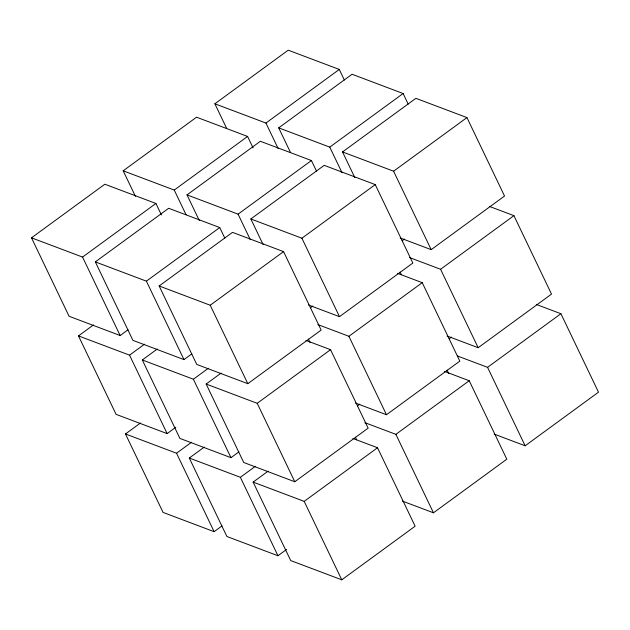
<?xml version="1.0" encoding="UTF-8"?>
<svg xmlns="http://www.w3.org/2000/svg" width="630" height="630" viewBox="0 0 630 630"><rect width="100%" height="100%" fill="white"/><g stroke="black" fill="none" stroke-linecap="round" stroke-linejoin="round"><path stroke-width="0.94" d="M128.04 329.773L120.149 335.538L69.087 316.276L31.5 237.825L104.848 184.212L155.909 203.466L161.398 214.932M135.434 196.371L123.189 170.809L196.536 117.196L247.598 136.45L253.087 147.916M226.698 128.473L214.869 103.793L288.225 50.179L339.286 69.434L344.35 80.018M31.5 237.825L82.561 257.079L155.909 203.466M123.189 170.809L174.25 190.063L247.598 136.45M214.869 103.793L265.931 123.047L339.286 69.434M191.866 353.847L183.976 359.612L132.914 340.35L95.327 261.899L168.675 208.286L219.736 227.548L224.808 238.124M199.261 220.445L187.015 194.883L260.363 141.27L311.425 160.532L316.496 171.108M290.524 152.547L278.696 127.866L352.052 74.253L403.113 93.516L408.177 104.092M95.327 261.899L146.388 281.161L219.736 227.548M187.015 194.883L238.077 214.145L311.425 160.532M278.696 127.866L329.766 147.129L403.113 93.516M175.809 427.266L167.139 433.605L116.078 414.343L78.482 335.892L93.468 324.938M159.154 285.973L232.501 232.36L283.563 251.622L321.158 330.073L247.81 383.686L196.741 364.423L159.154 285.973L210.215 305.235L247.81 383.686M263.088 244.519L250.842 218.957L324.19 165.344L375.252 184.606L412.839 263.057L339.491 316.669L308.487 304.975M354.777 177.502L342.531 151.94L415.879 98.327L466.94 117.589L504.528 196.04L431.18 249.653L400.176 237.959M78.482 335.892L129.552 355.155L144.53 344.2M210.215 305.235L283.563 251.622M250.842 218.957L301.904 238.219L375.252 184.606M342.531 151.94L393.592 171.202L466.94 117.589M238.849 451.915L230.966 457.679L179.904 438.417L142.317 359.966L157.295 349.012M142.317 359.966L193.379 379.228L208.365 368.274M222.012 525.908L214.121 531.673L163.06 512.41L125.472 433.96L140.459 423.006M305.936 340.405L330.553 349.689L368.141 428.14L294.793 481.753L243.731 462.491L206.144 384.04L221.13 373.086M310.448 307.802L312.811 306.07M402.137 240.786L404.499 239.053M125.472 433.96L176.534 453.222L191.52 442.268M206.144 384.04L257.205 403.302L330.553 349.689M317.89 324.592L348.894 336.286L422.242 282.673L459.829 361.124L386.481 414.737L355.477 403.043M409.571 257.575L440.575 269.27L513.923 215.657L551.518 294.108L478.162 347.721L447.166 336.026M286.626 549.407L277.948 555.747L226.887 536.484L189.299 458.034L204.285 447.079M189.299 458.034L240.361 477.296L255.347 466.342M352.918 438.472L377.535 447.757L415.131 526.207L341.775 579.82L290.714 560.566L253.126 482.108L268.112 471.153M357.43 405.87L359.801 404.137M449.119 338.853L451.482 337.121M253.126 482.108L304.188 501.37L377.535 447.757M364.872 422.659L395.876 434.353L469.224 380.74L506.811 459.191L433.464 512.804L402.46 501.11M457.474 355.989L487.565 367.337L560.913 313.724L598.5 392.175L525.152 445.788L494.148 434.094M489.305 206.372L513.923 215.657M536.295 304.44L560.913 313.724M397.617 273.389L422.242 282.673M444.607 371.456L469.224 380.74M393.592 171.202L431.18 249.653M440.575 269.27L478.162 347.721M487.565 367.337L525.152 445.788M400.074 272.05L401.341 274.688M447.056 370.117L448.749 373.637M329.766 147.129L342.011 172.691M265.931 123.047L278.184 148.617M301.904 238.219L339.491 316.669M348.894 336.286L386.481 414.737M395.876 434.353L433.464 512.804M308.385 339.066L310.078 342.586M355.375 437.133L356.643 439.772M238.077 214.145L250.323 239.707M174.25 190.063L186.071 214.751M257.205 403.302L294.793 481.753M304.188 501.37L341.775 579.82M146.388 281.161L183.976 359.612M193.379 379.228L230.966 457.679M240.361 477.296L277.948 555.747M82.561 257.079L120.149 335.538M129.552 355.155L167.139 433.605M176.534 453.222L214.121 531.673"/></g></svg>
